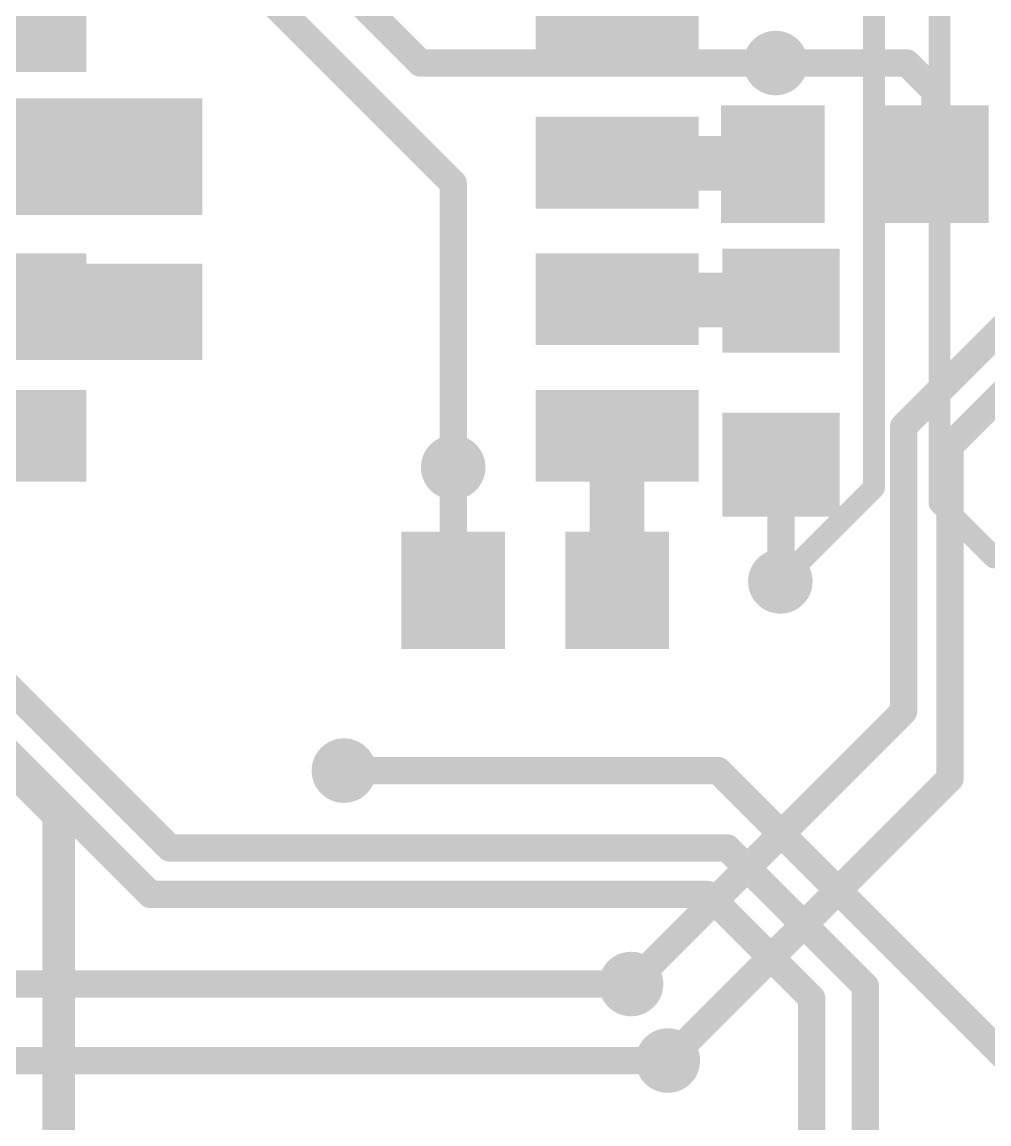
# Model space of a CAD drawing. Header units: millimetres. Extents: x -35.7 to 33.3, y -3.2 to 68.2.
# Drawn here: x -2.69 to 6.3, y 24.2 to 34.44 of the extents above; entities that cross this region are included whole.
import ezdxf

# ---------------------------------------------------------------- set-up
doc = ezdxf.new("R2010")
doc.units = ezdxf.units.MM
for name, color, linetype in [('BottomLayer', 5, 'Continuous'), ('BottomPaste', 16, 'Continuous'), ('BottomSolder', 6, 'Continuous'), ('Mechanical2', 216, 'Continuous'), ('TopLayer', 1, 'Continuous'), ('ViaHoleLayer', 16, 'Continuous')]:
    doc.layers.add(name, color=color, linetype=linetype)

# ---------------------------------------------------------------- blocks, each defined once
blk = doc.blocks.new('R__0603_B_13')
at = {"layer": 'BottomLayer'}
for points in [[(-1.143, -0.4445), (-1.143, 0.4445), (-0.3809999999999999, 0.4445), (-0.3809999999999999, -0.4445)], [(0.3809999999999999, -0.4445), (0.3809999999999999, 0.4445), (1.143, 0.4445), (1.143, -0.4445)]]:
    blk.add_hatch(color=5, dxfattribs=at).paths.add_polyline_path(points)
at = {"layer": 'BottomPaste'}
for points in [[(-1.143, -0.4445), (-1.143, 0.4445), (-0.3809999999999999, 0.4445), (-0.3809999999999999, -0.4445)], [(0.3809999999999999, -0.4445), (0.3809999999999999, 0.4445), (1.143, 0.4445), (1.143, -0.4445)]]:
    blk.add_hatch(color=16, dxfattribs=at).paths.add_polyline_path(points)
at = {"layer": 'BottomSolder'}
for points in [[(-1.2446, -0.5460999999999999), (-1.2446, 0.5460999999999999), (-0.2794, 0.5460999999999999), (-0.2794, -0.5460999999999999)], [(0.2794, -0.5460999999999999), (0.2794, 0.5460999999999999), (1.2446, 0.5460999999999999), (1.2446, -0.5460999999999999)]]:
    blk.add_hatch(color=6, dxfattribs=at).paths.add_polyline_path(points)
blk = doc.blocks.new('R__0603_B_14')
at = {"layer": 'BottomLayer'}
for points in [[(-1.143, -0.4445), (-1.143, 0.4445), (-0.3810000000000001, 0.4445), (-0.3809999999999999, -0.4445)], [(0.3810000000000001, -0.4445), (0.3809999999999999, 0.4445), (1.143, 0.4445), (1.143, -0.4445)]]:
    blk.add_hatch(color=5, dxfattribs=at).paths.add_polyline_path(points)
at = {"layer": 'BottomPaste'}
for points in [[(-1.143, -0.4445), (-1.143, 0.4445), (-0.3810000000000001, 0.4445), (-0.3809999999999999, -0.4445)], [(0.3810000000000001, -0.4445), (0.3809999999999999, 0.4445), (1.143, 0.4445), (1.143, -0.4445)]]:
    blk.add_hatch(color=16, dxfattribs=at).paths.add_polyline_path(points)
at = {"layer": 'BottomSolder'}
for points in [[(-1.2446, -0.5461), (-1.2446, 0.5460999999999999), (-0.2794, 0.5461), (-0.2793999999999999, -0.5460999999999999)], [(0.2794, -0.5461), (0.2793999999999999, 0.5460999999999999), (1.2446, 0.5461), (1.2446, -0.5460999999999999)]]:
    blk.add_hatch(color=6, dxfattribs=at).paths.add_polyline_path(points)
blk = doc.blocks.new('R__0603_B_15')
at = {"layer": 'BottomLayer'}
for points in [[(-1.143, -0.4445), (-1.143, 0.4445), (-0.3809999999999999, 0.4445), (-0.3809999999999999, -0.4445)], [(0.3809999999999999, -0.4445), (0.3809999999999999, 0.4445), (1.143, 0.4445), (1.143, -0.4445)]]:
    blk.add_hatch(color=5, dxfattribs=at).paths.add_polyline_path(points)
at = {"layer": 'BottomPaste'}
for points in [[(-1.143, -0.4445), (-1.143, 0.4445), (-0.3809999999999999, 0.4445), (-0.3809999999999999, -0.4445)], [(0.3809999999999999, -0.4445), (0.3809999999999999, 0.4445), (1.143, 0.4445), (1.143, -0.4445)]]:
    blk.add_hatch(color=16, dxfattribs=at).paths.add_polyline_path(points)
at = {"layer": 'BottomSolder'}
for points in [[(-1.2446, -0.5460999999999999), (-1.2446, 0.5460999999999999), (-0.2794, 0.5460999999999999), (-0.2794, -0.5460999999999999)], [(0.2794, -0.5460999999999999), (0.2794, 0.5460999999999999), (1.2446, 0.5460999999999999), (1.2446, -0.5460999999999999)]]:
    blk.add_hatch(color=6, dxfattribs=at).paths.add_polyline_path(points)
blk = doc.blocks.new('PG_DSO_8_B_20')
at = {"layer": 'BottomLayer'}
for points in [[(-3.50000062, 1.57999938), (-3.50000062, 2.23000062), (-2.1900007, 2.23000062), (-2.1900007, 1.57999938)], [(2.1900007, 1.57999938), (2.1900007, 2.23000062), (3.50000062, 2.23000062), (3.50000062, 1.57999938)], [(-3.50000062, 0.30999938), (-3.50000062, 0.9600006199999999), (-2.1900007, 0.9600006199999999), (-2.1900007, 0.3099993799999999)], [(2.1900007, 0.30999938), (2.1900007, 0.9600006199999999), (3.50000062, 0.9600006199999999), (3.50000062, 0.3099993799999999)], [(-3.50000062, -0.9600006199999999), (-3.50000062, -0.3099993799999999), (-2.1900007, -0.30999938), (-2.1900007, -0.9600006199999999)], [(2.1900007, -0.9600006199999999), (2.1900007, -0.3099993799999999), (3.50000062, -0.30999938), (3.50000062, -0.9600006199999999)], [(-3.50000062, -2.23000062), (-3.50000062, -1.57999938), (-2.1900007, -1.57999938), (-2.1900007, -2.23000062)], [(2.1900007, -2.23000062), (2.1900007, -1.57999938), (3.50000062, -1.57999938), (3.50000062, -2.23000062)]]:
    blk.add_hatch(color=5, dxfattribs=at).paths.add_polyline_path(points)
at = {"layer": 'BottomPaste'}
for points in [[(-3.50000062, 1.57999938), (-3.50000062, 2.23000062), (-2.1900007, 2.23000062), (-2.1900007, 1.57999938)], [(2.1900007, 1.57999938), (2.1900007, 2.23000062), (3.50000062, 2.23000062), (3.50000062, 1.57999938)], [(-3.50000062, 0.30999938), (-3.50000062, 0.9600006199999999), (-2.1900007, 0.9600006199999999), (-2.1900007, 0.3099993799999999)], [(2.1900007, 0.30999938), (2.1900007, 0.9600006199999999), (3.50000062, 0.9600006199999999), (3.50000062, 0.3099993799999999)], [(-3.50000062, -0.9600006199999999), (-3.50000062, -0.3099993799999999), (-2.1900007, -0.30999938), (-2.1900007, -0.9600006199999999)], [(2.1900007, -0.9600006199999999), (2.1900007, -0.3099993799999999), (3.50000062, -0.30999938), (3.50000062, -0.9600006199999999)], [(-3.50000062, -2.23000062), (-3.50000062, -1.57999938), (-2.1900007, -1.57999938), (-2.1900007, -2.23000062)], [(2.1900007, -2.23000062), (2.1900007, -1.57999938), (3.50000062, -1.57999938), (3.50000062, -2.23000062)]]:
    blk.add_hatch(color=16, dxfattribs=at).paths.add_polyline_path(points)
at = {"layer": 'BottomSolder'}
for points in [[(-3.60160062, 1.47839938), (-3.60160062, 2.33160062), (-2.0884007, 2.33160062), (-2.0884007, 1.47839938)], [(2.0884007, 1.47839938), (2.0884007, 2.33160062), (3.60160062, 2.33160062), (3.60160062, 1.47839938)], [(-3.60160062, 0.2083993800000001), (-3.60160062, 1.06160062), (-2.0884007, 1.06160062), (-2.0884007, 0.2083993799999999)], [(2.0884007, 0.2083993800000001), (2.0884007, 1.06160062), (3.60160062, 1.06160062), (3.60160062, 0.2083993799999999)], [(-3.60160062, -1.06160062), (-3.60160062, -0.2083993799999999), (-2.0884007, -0.2083993800000001), (-2.0884007, -1.06160062)], [(2.0884007, -1.06160062), (2.0884007, -0.2083993799999999), (3.60160062, -0.2083993800000001), (3.60160062, -1.06160062)], [(-3.60160062, -2.33160062), (-3.60160062, -1.47839938), (-2.0884007, -1.47839938), (-2.0884007, -2.33160062)], [(2.0884007, -2.33160062), (2.0884007, -1.47839938), (3.60160062, -1.47839938), (3.60160062, -2.33160062)]]:
    blk.add_hatch(color=6, dxfattribs=at).paths.add_polyline_path(points)

msp = doc.modelspace()

# ---------------------------------------------------------------- hatches: boundary and pattern name
at = {"layer": 'BottomLayer'}
h = msp.add_hatch(color=5, dxfattribs=at)
edge = h.paths.add_edge_path()
edge.add_arc((4.318000000000001, 34.0614), 0.2999994, 0, 360)
for points in [[(-1.01120448, 32.64876376), (-1.01120448, 33.7319112), (-7.327701879999999, 33.7319112), (-7.327701879999999, 32.64876376)], [(-1.01120702, 31.29900268), (-1.01120702, 32.19520612), (-5.99759786, 32.19520612), (-5.99759786, 31.29900268)]]:
    msp.add_hatch(color=5, dxfattribs=at).paths.add_polyline_path(points)
h = msp.add_hatch(color=5, dxfattribs=at)
edge = h.paths.add_edge_path()
edge.add_arc((-1.4866112, 33.13501119999999), 0.2999994, 0, 360)
h = msp.add_hatch(color=5, dxfattribs=at)
edge = h.paths.add_edge_path()
edge.add_arc((-1.4866112, 31.7888112), 0.2999994, 0, 360)
h = msp.add_hatch(color=5, dxfattribs=at)
edge = h.paths.add_edge_path()
edge.add_arc((1.3208, 30.3022), 0.2999994, 0, 360)
h = msp.add_hatch(color=5, dxfattribs=at)
edge = h.paths.add_edge_path()
edge.add_arc((4.3620944, 29.2421183), 0.2999994, 0, 360)
h = msp.add_hatch(color=5, dxfattribs=at)
edge = h.paths.add_edge_path()
edge.add_arc((0.3048, 27.4828), 0.2999994, 0, 360)
h = msp.add_hatch(color=5, dxfattribs=at)
edge = h.paths.add_edge_path()
edge.add_arc((2.97435016, 25.49894824), 0.2999994, 0, 360)
h = msp.add_hatch(color=5, dxfattribs=at)
edge = h.paths.add_edge_path()
edge.add_arc((3.316132559999999, 24.78734184), 0.2999994, 0, 360)
at = {"layer": 'TopLayer'}
h = msp.add_hatch(color=1, dxfattribs=at)
edge = h.paths.add_edge_path()
edge.add_arc((4.318000000000001, 34.0614), 0.2999994, 0, 360)
h = msp.add_hatch(color=1, dxfattribs=at)
edge = h.paths.add_edge_path()
edge.add_arc((-1.4866112, 33.13501119999999), 0.2999994, 0, 360)
h = msp.add_hatch(color=1, dxfattribs=at)
edge = h.paths.add_edge_path()
edge.add_arc((-1.4866112, 31.7888112), 0.2999994, 0, 360)
h = msp.add_hatch(color=1, dxfattribs=at)
edge = h.paths.add_edge_path()
edge.add_arc((1.3208, 30.3022), 0.2999994, 0, 360)
h = msp.add_hatch(color=1, dxfattribs=at)
edge = h.paths.add_edge_path()
edge.add_arc((4.3620944, 29.2421183), 0.2999994, 0, 360)
h = msp.add_hatch(color=1, dxfattribs=at)
edge = h.paths.add_edge_path()
edge.add_arc((0.3048, 27.4828), 0.2999994, 0, 360)
h = msp.add_hatch(color=1, dxfattribs=at)
edge = h.paths.add_edge_path()
edge.add_arc((2.97435016, 25.49894824), 0.2999994, 0, 360)
h = msp.add_hatch(color=1, dxfattribs=at)
edge = h.paths.add_edge_path()
edge.add_arc((3.316132559999999, 24.78734184), 0.2999994, 0, 360)
at = {"layer": 'ViaHoleLayer'}
h = msp.add_hatch(color=16, dxfattribs=at)
edge = h.paths.add_edge_path()
edge.add_arc((4.318000000000001, 34.0614), 0.1499997, 0, 360)
h = msp.add_hatch(color=16, dxfattribs=at)
edge = h.paths.add_edge_path()
edge.add_arc((-1.4866112, 33.13501119999999), 0.1499997, 0, 360)
h = msp.add_hatch(color=16, dxfattribs=at)
edge = h.paths.add_edge_path()
edge.add_arc((-1.4866112, 31.7888112), 0.1499997, 0, 360)
h = msp.add_hatch(color=16, dxfattribs=at)
edge = h.paths.add_edge_path()
edge.add_arc((1.3208, 30.3022), 0.1499997, 0, 360)
h = msp.add_hatch(color=16, dxfattribs=at)
edge = h.paths.add_edge_path()
edge.add_arc((4.3620944, 29.2421183), 0.1499997, 0, 360)
h = msp.add_hatch(color=16, dxfattribs=at)
edge = h.paths.add_edge_path()
edge.add_arc((0.3048, 27.4828), 0.1499997, 0, 360)
h = msp.add_hatch(color=16, dxfattribs=at)
edge = h.paths.add_edge_path()
edge.add_arc((2.97435016, 25.49894824), 0.1499997, 0, 360)
h = msp.add_hatch(color=16, dxfattribs=at)
edge = h.paths.add_edge_path()
edge.add_arc((3.316132559999999, 24.78734184), 0.1499997, 0, 360)

# ---------------------------------------------------------------- linework, layer by layer
at = {"layer": 'BottomLayer'}
for points, const_width in [([(4.318000000000001, 34.0614), (5.537199999999999, 34.0614)], 0.254), ([(5.537199999999999, 34.0614), (5.80029066, 33.79830934)], 0.254), ([(5.80029066, 33.13790933999999), (5.80029066, 33.79830934)], 0.254), ([(-2.84500066, 33.13501119999999), (-1.4866112, 33.13501119999999)], 0.635), ([(2.84500066, 33.13501119999999), (2.85170626, 33.1283056)], 0.508), ([(2.85170626, 33.1283056), (4.2858944, 33.1283056)], 0.508), ([(4.2858944, 33.1283056), (4.2926, 33.1216)], 0.508), ([(5.80029066, 33.13790933999999), (5.8166, 33.1216)], 0.254), ([(5.507997619999999, 30.68045426), (7.86375364, 33.03621028)], 0.254), ([(5.93979762, 30.50159761999999), (7.974411279999999, 32.53621128)], 0.254), ([(-2.84500066, 31.7888112), (-1.4866112, 31.7888112)], 0.635), ([(2.84500066, 31.8650112), (2.85170626, 31.8583056)], 0.508), ([(2.85170626, 31.8583056), (4.3620944, 31.8583056)], 0.508), ([(4.3620944, 31.8583056), (4.368799999999999, 31.8516)], 0.508), ([(2.84489906, 30.5949096), (2.84500066, 30.5950112)], 0.508), ([(2.84489906, 29.15929906), (2.84489906, 30.5949096)], 0.508), ([(5.507997619999999, 28.0325957), (5.507997619999999, 30.68045426)], 0.254), ([(5.93979762, 27.4110069), (5.93979762, 30.50159761999999)], 0.254), ([(1.3208, 29.15919999999999), (1.3208, 30.3022)], 0.254), ([(4.368799999999999, 29.2488239), (4.368799999999999, 30.3276)], 0.254), ([(2.8448, 29.15919999999999), (2.84489906, 29.15929906)], 0.508), ([(-4.2791888, 29.00679999999999), (-2.34760008, 27.07521128)], 0.3048), ([(2.97435016, 25.49894824), (5.507997619999999, 28.0325957)], 0.254), ([(3.316132559999999, 24.78734184), (5.93979762, 27.4110069)], 0.254), ([(-2.34760008, 22.8988112), (-2.34760008, 27.07521128)], 0.3048)]:
    msp.add_lwpolyline(points, dxfattribs=dict(at, const_width=const_width))
for points, const_width in [([(4.2545, 34.0614, 1), (4.381499999999999, 34.0614, 1)], 0.127), ([(5.4737, 34.0614, 1), (5.6007, 34.0614, 1)], 0.127), ([(5.4737, 34.0614, 1), (5.6007, 34.0614, 1)], 0.127), ([(5.73679066, 33.79830934, 1), (5.863790659999999, 33.79830934, 1)], 0.127), ([(5.73679066, 33.79830934, 1), (5.863790659999999, 33.79830934, 1)], 0.127), ([(-3.00375066, 33.13501119999999, 1), (-2.68625066, 33.13501119999999, 1)], 0.3175), ([(-1.6453612, 33.13501119999999, 1), (-1.3278612, 33.13501119999999, 1)], 0.3175), ([(2.71800066, 33.13501119999999, 1), (2.97200066, 33.13501119999999, 1)], 0.254), ([(2.72470626, 33.1283056, 1), (2.97870626, 33.1283056, 1)], 0.254), ([(2.72470626, 33.1283056, 1), (2.97870626, 33.1283056, 1)], 0.254), ([(4.158894399999999, 33.1283056, 1), (4.4128944, 33.1283056, 1)], 0.254), ([(4.158894399999999, 33.1283056, 1), (4.4128944, 33.1283056, 1)], 0.254), ([(4.1656, 33.1216, 1), (4.419599999999999, 33.1216, 1)], 0.254), ([(5.73679066, 33.13790933999999, 1), (5.863790659999999, 33.13790933999999, 1)], 0.127), ([(5.73679066, 33.13790933999999, 1), (5.863790659999999, 33.13790933999999, 1)], 0.127), ([(5.7531, 33.1216, 1), (5.8801, 33.1216, 1)], 0.127), ([(-3.00375066, 31.7888112, 1), (-2.68625066, 31.7888112, 1)], 0.3175), ([(-1.6453612, 31.7888112, 1), (-1.3278612, 31.7888112, 1)], 0.3175), ([(2.71800066, 31.8650112, 1), (2.97200066, 31.8650112, 1)], 0.254), ([(2.72470626, 31.8583056, 1), (2.97870626, 31.8583056, 1)], 0.254), ([(2.72470626, 31.8583056, 1), (2.97870626, 31.8583056, 1)], 0.254), ([(4.235094399999999, 31.8583056, 1), (4.4890944, 31.8583056, 1)], 0.254), ([(4.235094399999999, 31.8583056, 1), (4.4890944, 31.8583056, 1)], 0.254), ([(4.2418, 31.8516, 1), (4.495799999999999, 31.8516, 1)], 0.254), ([(2.71789906, 30.5949096, 1), (2.97189906, 30.5949096, 1)], 0.254), ([(2.71789906, 30.5949096, 1), (2.97189906, 30.5949096, 1)], 0.254), ([(2.71800066, 30.5950112, 1), (2.97200066, 30.5950112, 1)], 0.254), ([(5.44449762, 30.68045426, 1), (5.57149762, 30.68045426, 1)], 0.127), ([(5.44449762, 30.68045426, 1), (5.57149762, 30.68045426, 1)], 0.127), ([(5.87629762, 30.50159761999999, 1), (6.00329762, 30.50159761999999, 1)], 0.127), ([(5.87629762, 30.50159761999999, 1), (6.00329762, 30.50159761999999, 1)], 0.127), ([(1.2573, 30.3022, 1), (1.3843, 30.3022, 1)], 0.127), ([(4.3053, 30.3276, 1), (4.4323, 30.3276, 1)], 0.127), ([(2.7178, 29.15919999999999, 1), (2.9718, 29.15919999999999, 1)], 0.254), ([(2.71789906, 29.15929906, 1), (2.97189906, 29.15929906, 1)], 0.254), ([(2.71789906, 29.15929906, 1), (2.97189906, 29.15929906, 1)], 0.254), ([(4.3053, 29.2488239, 1), (4.4323, 29.2488239, 1)], 0.127), ([(1.2573, 29.15919999999999, 1), (1.3843, 29.15919999999999, 1)], 0.127), ([(5.44449762, 28.0325957, 1), (5.57149762, 28.0325957, 1)], 0.127), ([(5.44449762, 28.0325957, 1), (5.57149762, 28.0325957, 1)], 0.127), ([(5.87629762, 27.4110069, 1), (6.00329762, 27.4110069, 1)], 0.127), ([(5.87629762, 27.4110069, 1), (6.00329762, 27.4110069, 1)], 0.127), ([(-2.42380008, 27.07521128, 1), (-2.27140008, 27.07521128, 1)], 0.1524), ([(-2.42380008, 27.07521128, 1), (-2.27140008, 27.07521128, 1)], 0.1524), ([(2.91085016, 25.49894824, 1), (3.03785016, 25.49894824, 1)], 0.127), ([(3.252632559999999, 24.78734184, 1), (3.37963256, 24.78734184, 1)], 0.127)]:
    msp.add_lwpolyline(points, format="xyb", close=True, dxfattribs=dict(at, const_width=const_width))
at = {"layer": 'Mechanical2', "const_width": 0.3809999999999999}
msp.add_lwpolyline([(33.1350874, 19.75968108, -5.376896980783756), (33.11748266, 45.28603084)], format="xyb", dxfattribs=at)
at = {"layer": 'TopLayer'}
for points, const_width in [([(-0.3475989999999999, 35.424999), (1.016, 34.0614)], 0.254), ([(5.842, 29.972), (5.842, 35.306)], 0.2032), ([(-0.9143999999999999, 35.17899999999999), (1.3208, 32.9438)], 0.254), ([(5.232399999999999, 30.1124239), (5.232399999999999, 34.8234)], 0.2032), ([(1.016, 34.0614), (4.318000000000001, 34.0614)], 0.254), ([(1.3208, 30.3022), (1.3208, 32.9438)], 0.254), ([(4.3620944, 29.2421183), (5.232399999999999, 30.1124239)], 0.2032), ([(5.842, 29.972), (6.35, 29.464)], 0.2032), ([(-4.96456716, 29.80317636), (-1.49265132, 26.33126052)], 0.254), ([(-4.16858958, 29.61785542), (-1.31379468, 26.76306052)], 0.254), ([(6.35, 29.464), (6.7818, 29.464)], 0.2032), ([(0.3048, 27.4828), (3.7846, 27.4828)], 0.254), ([(3.7846, 27.4828), (6.731190499999999, 24.5362095)], 0.254), ([(-1.31379468, 26.76306052), (3.86930392, 26.76306052)], 0.254), ([(3.86930392, 26.76306052), (5.15239762, 25.47996682)], 0.254), ([(-1.49265132, 26.33126052), (3.69044728, 26.33126052)], 0.254), ([(3.69044728, 26.33126052), (4.65239862, 25.36930918)], 0.254), ([(-3.359205879999999, 25.49894824), (2.97435016, 25.49894824)], 0.254), ([(5.15239762, 21.28621092), (5.15239762, 25.47996682)], 0.254), ([(4.65239862, 21.28621092), (4.65239862, 25.36930918)], 0.254), ([(-3.25825612, 24.78734184), (3.316132559999999, 24.78734184)], 0.254)]:
    msp.add_lwpolyline(points, dxfattribs=dict(at, const_width=const_width))
for points, const_width in [([(0.9524999999999999, 34.0614, 1), (1.0795, 34.0614, 1)], 0.127), ([(0.9524999999999999, 34.0614, 1), (1.0795, 34.0614, 1)], 0.127), ([(4.2545, 34.0614, 1), (4.381499999999999, 34.0614, 1)], 0.127), ([(1.2573, 32.9438, 1), (1.3843, 32.9438, 1)], 0.127), ([(1.2573, 32.9438, 1), (1.3843, 32.9438, 1)], 0.127), ([(1.2573, 30.3022, 1), (1.3843, 30.3022, 1)], 0.127), ([(5.1816, 30.1124239, 1), (5.2832, 30.1124239, 1)], 0.1016), ([(5.1816, 30.1124239, 1), (5.2832, 30.1124239, 1)], 0.1016), ([(5.7912, 29.972, 1), (5.8928, 29.972, 1)], 0.1016), ([(5.7912, 29.972, 1), (5.8928, 29.972, 1)], 0.1016), ([(6.2992, 29.464, 1), (6.400799999999999, 29.464, 1)], 0.1016), ([(6.2992, 29.464, 1), (6.400799999999999, 29.464, 1)], 0.1016), ([(4.3112944, 29.2421183, 1), (4.4128944, 29.2421183, 1)], 0.1016), ([(0.2413, 27.4828, 1), (0.3683, 27.4828, 1)], 0.127), ([(3.721099999999999, 27.4828, 1), (3.8481, 27.4828, 1)], 0.127), ([(3.721099999999999, 27.4828, 1), (3.8481, 27.4828, 1)], 0.127), ([(-1.37729468, 26.76306052, 1), (-1.25029468, 26.76306052, 1)], 0.127), ([(-1.37729468, 26.76306052, 1), (-1.25029468, 26.76306052, 1)], 0.127), ([(3.805803919999999, 26.76306052, 1), (3.93280392, 26.76306052, 1)], 0.127), ([(3.805803919999999, 26.76306052, 1), (3.93280392, 26.76306052, 1)], 0.127), ([(-1.55615132, 26.33126052, 1), (-1.42915132, 26.33126052, 1)], 0.127), ([(-1.55615132, 26.33126052, 1), (-1.42915132, 26.33126052, 1)], 0.127), ([(3.62694728, 26.33126052, 1), (3.75394728, 26.33126052, 1)], 0.127), ([(3.62694728, 26.33126052, 1), (3.75394728, 26.33126052, 1)], 0.127), ([(2.91085016, 25.49894824, 1), (3.03785016, 25.49894824, 1)], 0.127), ([(5.08889762, 25.47996682, 1), (5.21589762, 25.47996682, 1)], 0.127), ([(5.08889762, 25.47996682, 1), (5.21589762, 25.47996682, 1)], 0.127), ([(4.58889862, 25.36930918, 1), (4.71589862, 25.36930918, 1)], 0.127), ([(4.58889862, 25.36930918, 1), (4.71589862, 25.36930918, 1)], 0.127), ([(3.252632559999999, 24.78734184, 1), (3.37963256, 24.78734184, 1)], 0.127)]:
    msp.add_lwpolyline(points, format="xyb", close=True, dxfattribs=dict(at, const_width=const_width))

# ---------------------------------------------------------------- block references
for name, p, rotation in [('PG_DSO_8_B_20', (0, 32.5000112), 180), ('R__0603_B_14', (4.368799999999999, 31.0896), 270), ('R__0603_B_13', (2.0828, 29.15919999999999), 180)]:
    msp.add_blockref(name, p, dxfattribs=dict(rotation=rotation))
msp.add_blockref('R__0603_B_15', (5.0546, 33.1216))

doc.saveas('drawing.dxf')
